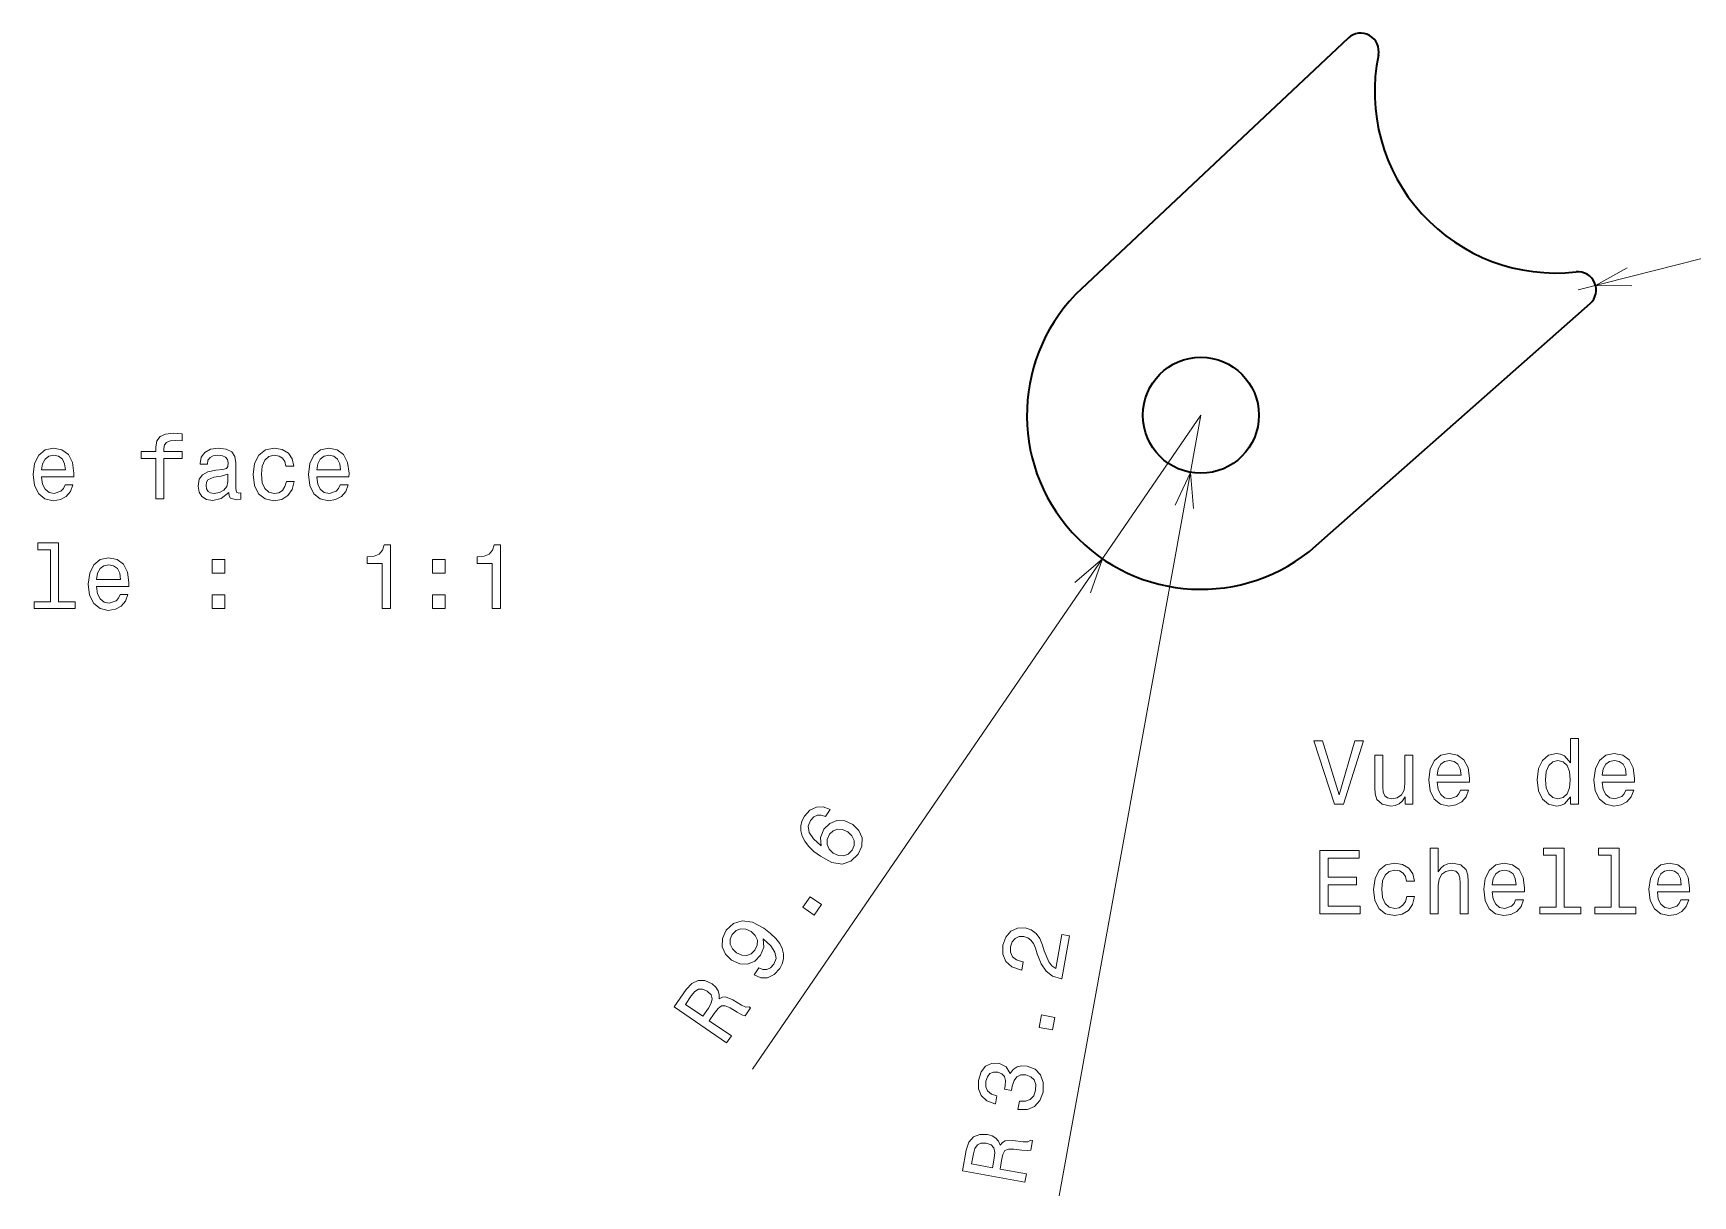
# Model space of a CAD drawing. Extents: x 0 to 296, y 0 to 210.
# Drawn here: x 155.4 to 246.9, y 71.7 to 135.9 of the extents above; entities that cross this region are included whole.
import ezdxf

# ---------------------------------------------------------------- set-up
doc = ezdxf.new("R2010")
doc.units = 0

msp = doc.modelspace()

# ---------------------------------------------------------------- linework, layer by layer
at = {"color": 7, "lineweight": 35}
for p, q in [((213.217834, 121.780174), (227.916595, 135.583328)), ((226.147522, 107.58934), (241.255188, 120.943695))]:
    msp.add_line(p, q, dxfattribs=at)
at = {"color": 7, "lineweight": 13}
for p, q in [((240.592896, 121.69294), (274.927246, 130.428726)), ((219.78952, 114.782104), (195.049133, 78.711151)), ((219.78952, 114.782104), (211.9767, 71.730614))]:
    msp.add_line(p, q, dxfattribs=at)
for points in [[(243.306595, 122.917526), (241.562027, 121.939522), (243.561859, 121.914215)], [(219.382492, 109.640289), (219.218124, 111.63353), (218.363861, 109.82515)], [(213.693726, 104.979401), (214.359543, 106.865318), (212.839966, 105.56498)]]:
    msp.add_lwpolyline(points, dxfattribs=at)
for points in [[(162.136597, 112.403397), (162.136597, 110.1642), (162.580399, 110.1642), (162.580399, 112.403397), (163.589035, 112.403397), (163.589035, 112.781631), (162.580399, 112.781631), (162.580399, 112.948059), (162.615692, 113.149788), (162.731689, 113.285957), (162.928375, 113.366646), (163.2108, 113.396912), (163.589035, 113.37674), (163.589035, 113.760025), (163.109924, 113.78524), (162.676208, 113.739845), (162.373627, 113.603683), (162.192062, 113.366646), (162.136597, 113.028755), (162.136597, 112.781631), (161.324631, 112.781631), (161.324631, 112.403397)], [(155.837601, 111.389702), (157.612808, 111.389702), (157.617859, 111.596474), (157.53717, 112.176445), (157.315262, 112.610168), (156.962234, 112.872414), (156.493225, 112.968231), (156.034286, 112.867371), (155.681259, 112.584946), (155.454315, 112.126015), (155.373627, 111.520828), (155.449265, 110.900513), (155.676208, 110.446617), (156.0242, 110.1642), (156.478088, 110.068382), (156.87146, 110.133942), (157.194229, 110.305412), (157.431259, 110.577744), (157.567429, 110.940857), (157.128662, 110.940857), (157.037888, 110.739128), (156.906769, 110.58783), (156.533569, 110.466797), (156.246094, 110.52227), (156.029236, 110.698784), (155.888031, 110.986244), (155.837601, 111.374573)], [(166.166122, 110.517227), (166.166122, 110.502098), (166.191345, 110.330627), (166.266998, 110.209587), (166.584717, 110.11377), (166.831833, 110.154114), (166.831833, 110.497055), (166.725922, 110.481926), (166.584717, 110.547485), (166.559494, 110.749214), (166.559494, 112.15123), (166.498978, 112.5093), (166.322464, 112.761459), (166.014832, 112.912758), (165.581116, 112.968231), (165.157486, 112.907715), (164.844803, 112.736244), (164.648117, 112.468956), (164.58255, 112.115929), (164.58255, 112.08567), (164.980972, 112.08567), (165.016266, 112.297485), (165.127228, 112.448784), (165.308777, 112.539558), (165.565979, 112.57486), (165.81311, 112.549644), (165.989609, 112.473999), (166.09552, 112.342873), (166.130829, 112.161316), (166.110657, 111.949501), (166.029968, 111.843597), (165.828232, 111.793159), (165.449982, 111.752815), (165.016266, 111.662041), (164.708633, 111.500656), (164.527084, 111.248497), (164.471603, 110.875298), (164.522034, 110.542442), (164.678375, 110.295326), (164.930542, 110.138985), (165.278519, 110.083511), (165.747543, 110.189415)], [(169.318146, 111.974716), (169.756897, 111.974716), (169.666122, 112.378174), (169.449265, 112.6959), (169.111374, 112.892586), (168.672607, 112.968231), (168.188461, 112.867371), (167.820313, 112.584946), (167.588318, 112.126015), (167.507629, 111.510742), (167.583282, 110.900513), (167.810211, 110.446617), (168.168289, 110.1642), (168.657486, 110.068382), (169.091202, 110.144028), (169.429092, 110.355843), (169.661087, 110.688698), (169.761948, 111.1325), (169.338318, 111.1325), (169.262665, 110.850082), (169.12146, 110.63826), (168.919724, 110.507141), (168.672607, 110.466797), (168.364975, 110.532356), (168.143066, 110.734085), (168.006897, 111.061897), (167.961517, 111.525871), (168.006897, 111.979759), (168.148117, 112.307571), (168.375061, 112.5093), (168.672607, 112.579903), (168.93486, 112.534515), (169.131546, 112.418526), (169.262665, 112.226883)], [(171.017715, 111.389702), (172.792923, 111.389702), (172.797974, 111.596474), (172.717285, 112.176445), (172.495377, 112.610168), (172.142349, 112.872414), (171.673325, 112.968231), (171.214401, 112.867371), (170.861374, 112.584946), (170.63443, 112.126015), (170.553741, 111.520828), (170.629379, 110.900513), (170.856323, 110.446617), (171.204315, 110.1642), (171.658203, 110.068382), (172.051575, 110.133942), (172.374344, 110.305412), (172.611374, 110.577744), (172.747543, 110.940857), (172.308777, 110.940857), (172.218002, 110.739128), (172.086884, 110.58783), (171.713684, 110.466797), (171.426208, 110.52227), (171.209351, 110.698784), (171.068146, 110.986244), (171.017715, 111.374573)], [(155.837601, 111.762901), (155.893066, 112.110886), (156.029236, 112.368088), (156.236008, 112.524429), (156.508347, 112.579903), (156.775635, 112.524429), (156.982407, 112.368088), (157.10849, 112.110886), (157.153885, 111.762901)], [(171.017715, 111.762901), (171.073181, 112.110886), (171.209351, 112.368088), (171.416122, 112.524429), (171.688461, 112.579903), (171.95575, 112.524429), (172.162521, 112.368088), (172.288605, 112.110886), (172.333984, 111.762901)], [(166.115692, 111.112328), (166.055176, 110.850082), (165.893799, 110.648346), (165.651718, 110.517227), (165.354172, 110.47184), (165.162521, 110.497055), (165.026352, 110.577744), (164.940628, 110.718956), (164.915405, 110.915642), (164.935577, 111.092155), (165.016266, 111.218231), (165.339035, 111.359444), (165.747543, 111.41996), (166.115692, 111.541)], [(156.331833, 107.365211), (156.331833, 104.49057), (155.419006, 104.49057), (155.419006, 104.117371), (157.683411, 104.117371), (157.683411, 104.49057), (156.775635, 104.49057), (156.775635, 107.738411), (155.635864, 107.738411), (155.635864, 107.365211)], [(174.618576, 104.117371), (175.077515, 104.117371), (175.077515, 107.642586), (174.734573, 107.642586), (174.643799, 107.334953), (174.462234, 107.128174), (174.18486, 107.007141), (173.801575, 106.966797), (173.801575, 106.608727), (174.618576, 106.608727)], [(180.690613, 104.117371), (181.149551, 104.117371), (181.149551, 107.642586), (180.80661, 107.642586), (180.715836, 107.334953), (180.534271, 107.128174), (180.256897, 107.007141), (179.873611, 106.966797), (179.873611, 106.608727), (180.690613, 106.608727)], [(158.873627, 105.342873), (160.648834, 105.342873), (160.653885, 105.549644), (160.573181, 106.129616), (160.351288, 106.563339), (159.99826, 106.825584), (159.529236, 106.921402), (159.070313, 106.820541), (158.717285, 106.538116), (158.490341, 106.079185), (158.409637, 105.473999), (158.485291, 104.853683), (158.712234, 104.399788), (159.060226, 104.117371), (159.514114, 104.021553), (159.907486, 104.087112), (160.230255, 104.258583), (160.467285, 104.530914), (160.603455, 104.894028), (160.164688, 104.894028), (160.073914, 104.692299), (159.94278, 104.541), (159.56958, 104.419968), (159.28212, 104.475441), (159.065262, 104.651955), (158.924057, 104.939415), (158.873627, 105.327744)], [(158.873627, 105.716072), (158.929092, 106.064056), (159.065262, 106.321259), (159.272034, 106.4776), (159.544373, 106.533073), (159.811661, 106.4776), (160.018433, 106.321259), (160.144516, 106.064056), (160.189911, 105.716072)], [(165.253296, 106.074142), (165.949265, 106.074142), (165.949265, 106.825584), (165.253296, 106.825584)], [(177.3974, 106.074142), (178.093353, 106.074142), (178.093353, 106.825584), (177.3974, 106.825584)], [(165.253296, 104.117371), (165.949265, 104.117371), (165.949265, 104.868813), (165.253296, 104.868813)], [(177.3974, 104.117371), (178.093353, 104.117371), (178.093353, 104.868813), (177.3974, 104.868813)], [(228.286743, 96.830513), (227.40921, 93.849968), (226.506485, 96.830513), (226.027374, 96.830513), (227.157059, 93.32547), (227.661377, 93.32547), (228.765839, 96.830513)], [(232.825638, 94.550972), (234.600861, 94.550972), (234.605896, 94.757744), (234.525208, 95.337715), (234.303314, 95.771439), (233.950287, 96.033684), (233.481262, 96.129501), (233.022324, 96.028641), (232.669296, 95.746216), (232.442352, 95.287285), (232.361664, 94.682098), (232.437317, 94.061783), (232.664261, 93.607887), (233.012238, 93.32547), (233.466125, 93.229652), (233.859497, 93.295212), (234.182266, 93.466682), (234.419296, 93.739014), (234.555466, 94.102127), (234.116714, 94.102127), (234.025925, 93.900398), (233.894806, 93.7491), (233.521606, 93.628067), (233.234146, 93.68354), (233.017288, 93.860054), (232.876068, 94.147514), (232.825638, 94.535843)], [(240.17363, 93.744057), (240.17363, 93.32547), (240.617432, 93.32547), (240.617432, 96.94651), (240.178665, 96.94651), (240.178665, 95.62014), (239.840775, 96.003426), (239.634003, 96.0942), (239.396973, 96.129501), (238.968292, 96.028641), (238.635437, 95.746216), (238.418579, 95.292328), (238.342941, 94.682098), (238.418579, 94.071869), (238.635437, 93.61293), (238.968292, 93.32547), (239.396973, 93.229652), (239.634003, 93.264954), (239.84581, 93.355728)], [(241.933716, 94.550972), (243.708923, 94.550972), (243.713974, 94.757744), (243.633286, 95.337715), (243.411377, 95.771439), (243.05835, 96.033684), (242.589325, 96.129501), (242.130402, 96.028641), (241.777374, 95.746216), (241.55043, 95.287285), (241.469742, 94.682098), (241.54538, 94.061783), (241.772324, 93.607887), (242.120316, 93.32547), (242.574203, 93.229652), (242.967575, 93.295212), (243.290344, 93.466682), (243.527374, 93.739014), (243.663544, 94.102127), (243.224777, 94.102127), (243.134003, 93.900398), (243.002869, 93.7491), (242.629684, 93.628067), (242.342209, 93.68354), (242.125351, 93.860054), (241.984146, 94.147514), (241.933716, 94.535843)], [(231.489182, 96.033684), (231.04538, 96.033684), (231.04538, 94.470284), (230.994949, 94.10717), (230.848694, 93.844925), (230.62175, 93.68354), (230.324203, 93.63311), (230.087173, 93.673454), (229.935867, 93.794487), (229.850143, 94.001259), (229.829971, 94.29377), (229.829971, 96.033684), (229.386169, 96.033684), (229.386169, 94.253426), (229.401291, 93.895355), (229.497116, 93.597801), (229.789627, 93.32547), (230.258636, 93.229652), (230.510803, 93.264954), (230.727661, 93.355728), (230.914261, 93.51207), (231.065552, 93.739014), (231.065552, 93.32547), (231.489182, 93.32547)], [(232.825638, 94.924171), (232.881119, 95.272156), (233.017288, 95.529358), (233.22406, 95.685699), (233.496399, 95.741173), (233.763687, 95.685699), (233.970459, 95.529358), (234.096542, 95.272156), (234.141922, 94.924171)], [(239.47261, 95.731087), (239.765121, 95.660484), (239.98703, 95.463799), (240.118149, 95.135986), (240.168579, 94.682098), (240.118149, 94.223167), (239.98703, 93.895355), (239.765121, 93.693626), (239.47261, 93.628067), (239.195236, 93.693626), (238.983429, 93.895355), (238.842209, 94.22821), (238.796829, 94.682098), (238.842209, 95.130943), (238.983429, 95.458755), (239.195236, 95.660484)], [(241.933716, 94.924171), (241.989182, 95.272156), (242.125351, 95.529358), (242.332123, 95.685699), (242.604462, 95.741173), (242.87175, 95.685699), (243.078522, 95.529358), (243.204605, 95.272156), (243.25, 94.924171)], [(199.343658, 93.028946), (198.952576, 93.180984), (198.57753, 93.169144), (198.225525, 92.994736), (197.920425, 92.665833), (197.781235, 92.400482), (197.714783, 92.134171), (197.715332, 91.858589), (197.789948, 91.575043), (197.933105, 91.293381), (198.149002, 91.010757), (198.437622, 90.72718), (198.796356, 90.456665), (199.432571, 90.118149), (200.000732, 90.028122), (200.483932, 90.179825), (200.879349, 90.569092), (201.081177, 91.023849), (201.096802, 91.465683), (200.925964, 91.876404), (200.583511, 92.215256), (200.139923, 92.415543), (199.705093, 92.432465), (199.311249, 92.268402), (198.993683, 91.948044), (198.805862, 91.495895), (198.840393, 91.03801), (198.42569, 91.414177), (198.188416, 91.772614), (198.132721, 92.110474), (198.260162, 92.438934), (198.43605, 92.624054), (198.63179, 92.722198), (198.848663, 92.726334), (199.081223, 92.646324)], [(200.310974, 91.808975), (200.541611, 91.583519), (200.661377, 91.330139), (200.666092, 91.051712), (200.547943, 90.790283), (200.338043, 90.573425), (200.08075, 90.474701), (199.798401, 90.491013), (199.510712, 90.633301), (199.281372, 90.851746), (199.165771, 91.102264), (199.172226, 91.37915), (199.303345, 91.668388), (199.503128, 91.861595), (199.746399, 91.957703), (200.021744, 91.940094)], [(226.350143, 87.278641), (228.569153, 87.278641), (228.569153, 87.702271), (226.814117, 87.702271), (226.814117, 88.887428), (228.377518, 88.887428), (228.377518, 89.306015), (226.814117, 89.306015), (226.814117, 90.355011), (228.528809, 90.355011), (228.528809, 90.778641), (226.350143, 90.778641)], [(232.437317, 87.278641), (232.881119, 87.278641), (232.881119, 88.842041), (232.926514, 89.200111), (233.072754, 89.462357), (233.299713, 89.623741), (233.602295, 89.684258), (233.844376, 89.633827), (233.995667, 89.497658), (234.07132, 89.270714), (234.096542, 88.968124), (234.096542, 87.278641), (234.540344, 87.278641), (234.540344, 89.058899), (234.520172, 89.416969), (234.429382, 89.714523), (234.131836, 89.986855), (233.667862, 90.082672), (233.415695, 90.047371), (233.198837, 89.951553), (233.017288, 89.800255), (232.881119, 89.593483), (232.881119, 90.899681), (232.437317, 90.899681)], [(239.391922, 90.526482), (239.391922, 87.65184), (238.479095, 87.65184), (238.479095, 87.278641), (240.743515, 87.278641), (240.743515, 87.65184), (239.835724, 87.65184), (239.835724, 90.899681), (238.695953, 90.899681), (238.695953, 90.526482)], [(242.427948, 90.526482), (242.427948, 87.65184), (241.515121, 87.65184), (241.515121, 87.278641), (243.779541, 87.278641), (243.779541, 87.65184), (242.87175, 87.65184), (242.87175, 90.899681), (241.731979, 90.899681), (241.731979, 90.526482)], [(231.126068, 89.089157), (231.564835, 89.089157), (231.47406, 89.492615), (231.257202, 89.810341), (230.919296, 90.007027), (230.480545, 90.082672), (229.996399, 89.981812), (229.628235, 89.699387), (229.396255, 89.240456), (229.315552, 88.625183), (229.391205, 88.014954), (229.618149, 87.561058), (229.976227, 87.278641), (230.465408, 87.182823), (230.899124, 87.258469), (231.23703, 87.470284), (231.469009, 87.803139), (231.569885, 88.246941), (231.146255, 88.246941), (231.070602, 87.964523), (230.929382, 87.752701), (230.727661, 87.621582), (230.480545, 87.581238), (230.172913, 87.646797), (229.951004, 87.848526), (229.814835, 88.176338), (229.76944, 88.640312), (229.814835, 89.0942), (229.956039, 89.422012), (230.182999, 89.623741), (230.480545, 89.694344), (230.742783, 89.648956), (230.939484, 89.532967), (231.070602, 89.341324)], [(235.861664, 88.504143), (237.636887, 88.504143), (237.641922, 88.710915), (237.561234, 89.290886), (237.339325, 89.724609), (236.986313, 89.986855), (236.517288, 90.082672), (236.05835, 89.981812), (235.705322, 89.699387), (235.478378, 89.240456), (235.39769, 88.635269), (235.473343, 88.014954), (235.700287, 87.561058), (236.048264, 87.278641), (236.502151, 87.182823), (236.895523, 87.248383), (237.218292, 87.419853), (237.455322, 87.692184), (237.591492, 88.055298), (237.15274, 88.055298), (237.061951, 87.853569), (236.930832, 87.702271), (236.557632, 87.581238), (236.270172, 87.636711), (236.053314, 87.813225), (235.912094, 88.100685), (235.861664, 88.489014)], [(244.969742, 88.504143), (246.744949, 88.504143), (246.75, 88.710915), (246.669312, 89.290886), (246.447403, 89.724609), (246.094376, 89.986855), (245.625351, 90.082672), (245.166428, 89.981812), (244.8134, 89.699387), (244.586456, 89.240456), (244.505753, 88.635269), (244.581406, 88.014954), (244.80835, 87.561058), (245.156342, 87.278641), (245.610229, 87.182823), (246.003601, 87.248383), (246.32637, 87.419853), (246.5634, 87.692184), (246.699554, 88.055298), (246.260803, 88.055298), (246.170029, 87.853569), (246.038895, 87.702271), (245.665695, 87.581238), (245.378235, 87.636711), (245.161377, 87.813225), (245.020172, 88.100685), (244.969742, 88.489014)], [(235.861664, 88.877342), (235.917145, 89.225327), (236.053314, 89.482529), (236.260086, 89.63887), (236.53241, 89.694344), (236.799713, 89.63887), (237.006485, 89.482529), (237.132553, 89.225327), (237.177948, 88.877342)], [(244.969742, 88.877342), (245.025208, 89.225327), (245.161377, 89.482529), (245.368149, 89.63887), (245.640488, 89.694344), (245.907776, 89.63887), (246.114548, 89.482529), (246.240631, 89.225327), (246.286011, 88.877342)], [(198.457642, 87.216614), (198.851288, 87.79055), (198.231598, 88.215584), (197.837952, 87.641647)], [(195.141327, 83.9151), (195.51268, 83.752136), (195.889038, 83.756966), (196.241058, 83.931381), (196.556, 84.265747), (196.69519, 84.531097), (196.771515, 84.802872), (196.77095, 85.078445), (196.69635, 85.362), (196.553192, 85.643661), (196.33313, 85.929138), (196.045822, 86.205704), (195.685776, 86.483231), (195.050873, 86.814735), (194.482727, 86.904755), (194.002365, 86.757217), (193.605637, 86.374969), (193.400955, 85.916039), (193.389496, 85.471352), (193.560333, 85.060638), (193.901474, 84.728806), (194.346375, 84.5215), (194.784058, 84.508736), (195.175049, 84.66864), (195.491302, 84.996002), (195.68042, 85.441147), (195.641739, 85.901886), (196.057739, 85.518707), (196.295013, 85.160263), (196.350723, 84.822403), (196.221985, 84.500961), (196.04454, 84.304672), (195.844635, 84.209381), (195.627762, 84.205246), (195.403763, 84.297729)], [(194.174011, 85.135071), (193.944687, 85.353523), (193.82077, 85.609749), (193.817352, 85.881172), (193.934204, 86.149612), (194.148254, 86.363617), (194.405548, 86.462341), (194.685043, 86.441864), (194.974274, 86.31076), (195.204926, 86.085297), (195.320511, 85.834778), (195.309906, 85.560738), (195.17749, 85.278519), (194.979004, 85.078293), (194.735748, 84.982185), (194.464554, 84.996948)], [(212.115051, 83.693703), (212.544601, 86.060661), (212.117844, 86.138107), (211.778351, 84.267365), (211.564041, 84.413895), (211.402939, 84.627655), (211.150574, 85.242393), (211.05484, 85.56218), (210.900909, 85.928406), (210.695114, 86.20665), (210.426666, 86.393761), (210.10321, 86.503716), (209.671066, 86.495003), (209.301239, 86.321213), (209.028, 86.001755), (208.869812, 85.553787), (208.867722, 85.062103), (209.035202, 84.657547), (209.365051, 84.356781), (209.841888, 84.188232), (209.911362, 84.175629), (209.993317, 84.627182), (209.953613, 84.634392), (209.624283, 84.74028), (209.400497, 84.919289), (209.280426, 85.161484), (209.277176, 85.454231), (209.379028, 85.733032), (209.541794, 85.923889), (209.760544, 86.02771), (210.012695, 86.033211), (210.23465, 85.957047), (210.411072, 85.827652), (210.550964, 85.638245), (210.660202, 85.392891), (210.765869, 85.071304), (210.98526, 84.529175), (211.250641, 84.12735), (211.610687, 83.851868), (212.100159, 83.696404)], [(193.622314, 80.166794), (193.887604, 80.553589), (192.669022, 81.389389), (192.940002, 81.784485), (193.152161, 82.067055), (193.335907, 82.210114), (193.541611, 82.215797), (193.815521, 82.089081), (194.204086, 81.853149), (194.466583, 81.709801), (194.646378, 81.659866), (194.945892, 82.096558), (194.866882, 82.150757), (194.684814, 82.134979), (194.445724, 82.250038), (193.959961, 82.540413), (193.566269, 82.706467), (193.392517, 82.684982), (193.210815, 82.589462), (193.220947, 82.827133), (193.155243, 83.043427), (193.02359, 83.24379), (192.820282, 83.419937), (192.431, 83.601326), (192.054886, 83.614677), (191.708572, 83.448578), (191.397766, 83.111359), (190.735977, 82.146477)], [(191.677124, 82.760757), (191.876083, 82.997337), (192.077759, 83.121979), (192.300339, 83.13443), (192.554764, 83.014969), (192.767456, 82.80793), (192.835999, 82.595795), (192.779648, 82.353134), (192.620728, 82.076859), (192.315506, 81.631851), (191.354782, 82.290794)], [(211.60553, 80.886101), (211.729813, 81.570877), (210.990448, 81.705063), (210.866165, 81.020279)], [(209.691879, 76.498352), (209.726624, 76.49205), (210.217392, 76.484993), (210.617004, 76.653381), (210.911896, 76.979156), (211.084503, 77.450134), (211.093796, 77.981514), (210.945709, 78.408188), (210.643372, 78.71933), (210.212997, 78.889694), (209.913025, 78.903137), (209.655029, 78.837189), (209.438995, 78.691864), (209.261795, 78.477997), (209.052368, 78.849167), (208.646347, 79.040741), (208.245789, 79.036545), (207.914291, 78.876312), (207.667664, 78.562271), (207.516693, 78.09761), (207.515045, 77.636612), (207.671249, 77.254593), (207.978073, 76.968262), (208.426056, 76.810074), (208.460785, 76.803772), (208.540924, 77.245407), (208.23056, 77.342743), (208.025711, 77.513184), (207.924591, 77.746811), (207.928101, 78.048584), (208.014618, 78.299408), (208.153046, 78.469055), (208.342468, 78.552574), (208.578842, 78.555809), (208.813873, 78.467026), (208.956024, 78.318214), (209.017441, 78.091797), (208.99588, 77.803543), (208.955811, 77.610916), (209.347809, 77.53978), (209.382019, 77.784729), (209.483414, 78.089241), (209.644821, 78.30085), (209.863571, 78.404671), (210.125641, 78.408371), (210.403534, 78.301552), (210.590805, 78.118927), (210.68335, 77.866348), (210.67308, 77.555557), (210.566727, 77.251945), (210.376434, 77.050705), (210.112137, 76.95002), (209.774734, 76.954872)], [(210.079086, 72.474785), (210.162827, 72.936264), (208.708908, 73.200119), (208.794464, 73.671524), (208.872391, 74.016174), (208.981476, 74.221909), (209.16684, 74.311279), (209.468613, 74.30777), (209.919708, 74.251541), (210.21788, 74.22818), (210.402374, 74.25621), (210.496918, 74.777237), (210.402649, 74.794342), (210.242981, 74.705429), (209.977753, 74.712555), (209.41568, 74.778687), (208.98851, 74.769066), (208.838791, 74.678345), (208.712082, 74.516823), (208.624054, 74.737823), (208.475586, 74.908279), (208.273468, 75.037224), (208.015869, 75.114723), (207.586441, 75.120895), (207.237808, 74.979141), (206.989807, 74.685852), (206.844254, 74.250969), (206.63533, 73.099747)], [(207.242615, 74.04541), (207.327332, 74.342697), (207.460327, 74.538956), (207.658325, 74.641418), (207.939346, 74.636551), (208.21814, 74.534698), (208.367508, 74.369202), (208.415405, 74.124741), (208.383484, 73.807617), (208.287125, 73.276657), (207.140869, 73.48468)]]:
    msp.add_lwpolyline(points, close=True, dxfattribs=at)
at = {"color": 7, "lineweight": 35}
msp.add_circle((219.78952, 114.782104), 3.2, dxfattribs=at)
for centre, radius, start, end in [((228.601151, 134.85437), 1, 348.307285, 133.200218), ((239.372879, 132.625076), 10, 168.307281, 276.367844), ((240.592896, 121.69294), 1, 311.474914, 96.367849), ((219.78952, 114.782104), 9.6, 133.200218, 311.474914)]:
    msp.add_arc(centre, radius, start, end, dxfattribs=at)

doc.saveas('drawing.dxf')
